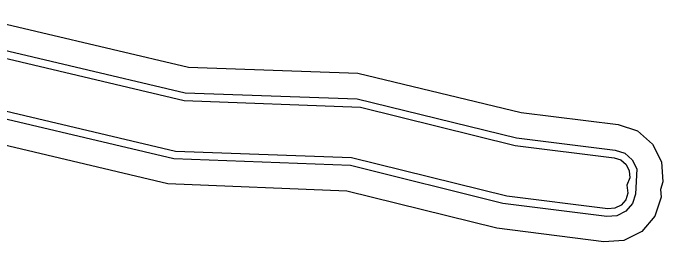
# Model space of a CAD drawing. Header units: metres. Extents: x 3158 to 3711, y 9867 to 11440.
# Drawn here: x 3472.11 to 3497.4, y 10873.48 to 10882.39 of the extents above; entities that cross this region are included whole.
import ezdxf

# ---------------------------------------------------------------- set-up
doc = ezdxf.new("R2010")
doc.units = ezdxf.units.M
doc.layers.add('AI_GREENING_EXCLUSIONS', color=1, linetype='Continuous')

msp = doc.modelspace()

# ---------------------------------------------------------------- linework, layer by layer
at = {"layer": 'AI_GREENING_EXCLUSIONS'}
for points in [[(3470.02, 10882.386), (3478.945, 10880.276), (3485.533, 10880.051), (3491.89, 10878.516), (3495.665, 10878.048), (3496.406, 10877.802), (3496.997, 10877.292), (3497.347, 10876.595), (3497.404, 10875.817), (3497.308, 10875.527), (3497.33, 10875.221), (3497.085, 10874.481), (3496.575, 10873.89), (3495.878, 10873.54), (3495.1, 10873.483), (3490.933, 10874.014), (3485.103, 10875.463), (3478.138, 10875.74), (3469.203, 10877.852)], [(3469.79, 10881.413), (3478.812, 10879.28), (3485.499, 10879.051), (3491.708, 10877.531), (3495.542, 10877.055), (3495.913, 10876.933), (3496.208, 10876.678), (3496.383, 10876.329), (3496.338, 10875.344), (3496.215, 10874.974), (3495.96, 10874.679), (3495.612, 10874.504), (3495.223, 10874.475), (3491.174, 10874.984), (3485.242, 10876.459), (3478.368, 10876.713), (3469.341, 10878.848)], [(3469.721, 10881.121), (3478.771, 10878.981), (3485.634, 10878.731), (3491.653, 10877.235), (3495.506, 10876.758), (3495.765, 10876.672), (3495.972, 10876.493), (3496.094, 10876.249), (3496.114, 10875.977), (3496.003, 10875.688), (3496.04, 10875.381), (3495.954, 10875.122), (3495.776, 10874.915), (3495.532, 10874.793), (3495.26, 10874.773), (3491.329, 10875.26), (3485.284, 10876.757), (3478.437, 10877.005), (3469.382, 10879.146)]]:
    msp.add_lwpolyline(points, dxfattribs=at)

doc.saveas('drawing.dxf')
